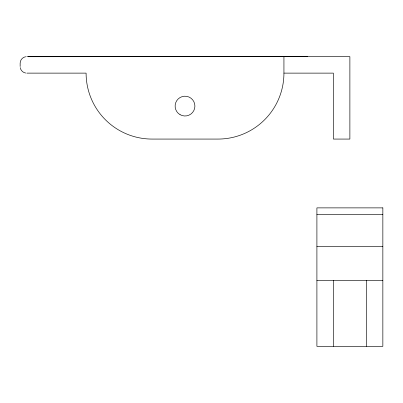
<?xml version="1.0" encoding="UTF-8"?>
<svg xmlns="http://www.w3.org/2000/svg" width="403" height="403" viewBox="0 0 403 403"><rect width="100%" height="100%" fill="white"/><g stroke="black" fill="none" stroke-linecap="round" stroke-linejoin="round"><path stroke-width="0.6" d="M307.701 56.637L28.497 56.722L29.525 56.637M26.759 56.637L349.88 56.637L349.88 139.07L333.392 139.07L333.392 73.124L283.934 73.124A65.946 65.946 0 0 1 217.988 139.07L152.042 139.07A65.946 65.946 0 0 1 86.096 73.124L26.759 73.124M316.904 214.472L382.85 214.472M316.904 246.5L382.85 246.5M316.904 280.417L382.85 280.417M366.362 280.417L366.362 346.363M333.392 280.417L333.392 346.363M283.934 56.637L283.934 73.124M20.15 66.53L20.15 63.231A6.599 6.599 0 0 1 25.727 56.722M25.727 73.044A6.599 6.599 0 0 1 20.231 67.563M382.85 207.877L316.904 207.877L316.904 346.363L382.85 346.363L382.85 207.877M180.065 114.664A9.894 9.894 0 0 0 194.906 106.1A9.894 9.894 0 0 0 180.065 97.531A9.894 9.894 0 0 0 180.065 114.664"/></g></svg>
